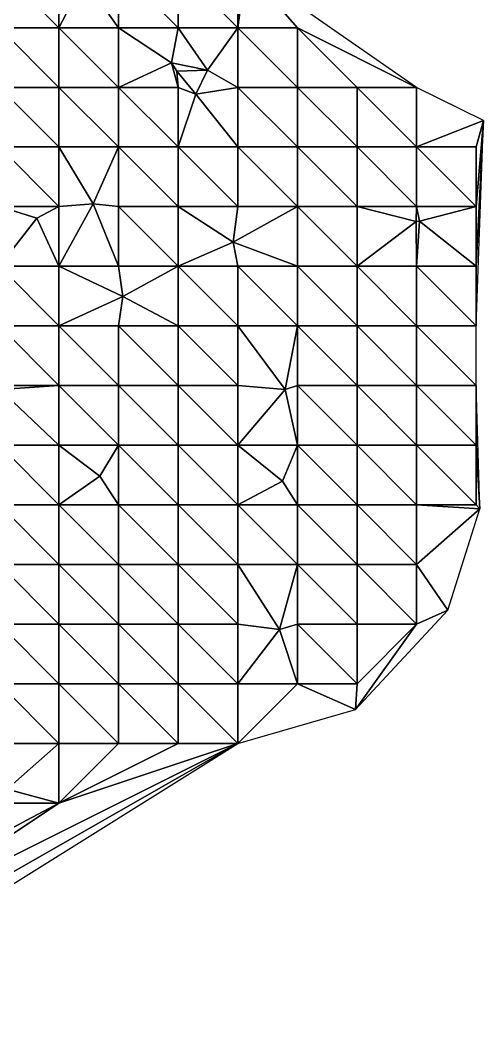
# Model space of a CAD drawing. Header units: metres. Extents: x 437165 to 437677, y 9614568 to 9615020.
# Drawn here: x 437598.9 to 437676.5, y 9614748 to 9614919.2 of the extents above; entities that cross this region are included whole.
import ezdxf

# ---------------------------------------------------------------- set-up
doc = ezdxf.new("R2010")
doc.units = ezdxf.units.M
doc.layers.add('Superfície', color=151, linetype='Continuous')

msp = doc.modelspace()

# ---------------------------------------------------------------- linework, layer by layer
at = {"layer": 'Superfície', "color": 70, "linetype": 'Continuous', "lineweight": -3}
for points in [[(437595.315, 9614918.014, 114.187), (437605.315, 9614918.014, 114.206), (437595.315, 9614928.014, 113.35)], [(437605.315, 9614918.014, 114.206), (437605.315, 9614928.014, 113.388), (437595.315, 9614928.014, 113.35)], [(437605.315, 9614918.014, 114.206), (437609.571, 9614926.151, 113.498), (437605.315, 9614928.014, 113.388)], [(437615.315, 9614918.014, 114.326), (437615.315, 9614928.014, 113.754), (437609.571, 9614926.151, 113.498)], [(437615.315, 9614918.014, 114.326), (437625.315, 9614918.014, 114.785), (437615.315, 9614928.014, 113.754)], [(437625.315, 9614918.014, 114.785), (437625.315, 9614928.014, 114.337), (437615.315, 9614928.014, 113.754)], [(437625.315, 9614918.014, 114.785), (437635.315, 9614918.014, 115.341), (437625.315, 9614928.014, 114.337)], [(437635.315, 9614918.014, 115.341), (437635.315, 9614928.014, 114.912), (437625.315, 9614928.014, 114.337)], [(437635.315, 9614918.014, 115.341), (437636.621, 9614927.934, 114.99), (437635.315, 9614928.014, 114.912)], [(437635.315, 9614918.014, 115.341), (437645.315, 9614918.014, 115.82), (437636.621, 9614927.934, 114.99)], [(437665.315, 9614908.014, 117.162), (437636.621, 9614927.934, 114.99), (437645.315, 9614918.014, 115.82)], [(437605.315, 9614918.014, 114.206), (437615.315, 9614918.014, 114.326), (437609.571, 9614926.151, 113.498)], [(437595.315, 9614908.014, 115.013), (437605.315, 9614908.014, 115.045), (437595.315, 9614918.014, 114.187)], [(437605.315, 9614908.014, 115.045), (437605.315, 9614918.014, 114.206), (437595.315, 9614918.014, 114.187)], [(437605.315, 9614908.014, 115.045), (437615.315, 9614908.014, 115.146), (437605.315, 9614918.014, 114.206)], [(437615.315, 9614908.014, 115.146), (437615.315, 9614918.014, 114.326), (437605.315, 9614918.014, 114.206)], [(437615.315, 9614908.014, 115.146), (437624.201, 9614912.136, 114.988), (437615.315, 9614918.014, 114.326)], [(437615.315, 9614918.014, 114.326), (437624.201, 9614912.136, 114.988), (437625.315, 9614918.014, 114.785)], [(437630.233, 9614910.912, 115.448), (437625.315, 9614918.014, 114.785), (437624.201, 9614912.136, 114.988)], [(437630.233, 9614910.912, 115.448), (437635.315, 9614918.014, 115.341), (437625.315, 9614918.014, 114.785)], [(437630.233, 9614910.912, 115.448), (437635.315, 9614908.014, 115.848), (437635.315, 9614918.014, 115.341)], [(437635.315, 9614908.014, 115.848), (437645.315, 9614908.014, 116.307), (437635.315, 9614918.014, 115.341)], [(437645.315, 9614908.014, 116.307), (437645.315, 9614918.014, 115.82), (437635.315, 9614918.014, 115.341)], [(437645.315, 9614908.014, 116.307), (437655.315, 9614908.014, 116.736), (437645.315, 9614918.014, 115.82)], [(437655.315, 9614908.014, 116.736), (437665.315, 9614908.014, 117.162), (437645.315, 9614918.014, 115.82)], [(437615.315, 9614908.014, 115.146), (437625.315, 9614908.014, 115.356), (437624.201, 9614912.136, 114.988)], [(437625.104, 9614910.728, 115.146), (437630.233, 9614910.912, 115.448), (437624.201, 9614912.136, 114.988)], [(437625.104, 9614910.728, 115.146), (437624.201, 9614912.136, 114.988), (437625.315, 9614908.014, 115.356)], [(437625.104, 9614910.728, 115.146), (437628.288, 9614906.854, 115.57), (437630.233, 9614910.912, 115.448)], [(437630.233, 9614910.912, 115.448), (437628.288, 9614906.854, 115.57), (437635.315, 9614908.014, 115.848)], [(437625.104, 9614910.728, 115.146), (437625.315, 9614908.014, 115.356), (437628.288, 9614906.854, 115.57)], [(437595.315, 9614898.014, 115.801), (437605.315, 9614898.014, 115.839), (437595.315, 9614908.014, 115.013)], [(437605.315, 9614898.014, 115.839), (437605.315, 9614908.014, 115.045), (437595.315, 9614908.014, 115.013)], [(437605.315, 9614898.014, 115.839), (437615.315, 9614898.014, 115.93), (437605.315, 9614908.014, 115.045)], [(437615.315, 9614898.014, 115.93), (437615.315, 9614908.014, 115.146), (437605.315, 9614908.014, 115.045)], [(437615.315, 9614898.014, 115.93), (437625.315, 9614898.014, 116.09), (437615.315, 9614908.014, 115.146)], [(437625.315, 9614898.014, 116.09), (437625.315, 9614908.014, 115.356), (437615.315, 9614908.014, 115.146)], [(437628.288, 9614906.854, 115.57), (437625.315, 9614908.014, 115.356), (437625.315, 9614898.014, 116.09)], [(437628.288, 9614906.854, 115.57), (437635.315, 9614898.014, 116.436), (437635.315, 9614908.014, 115.848)], [(437635.315, 9614898.014, 116.436), (437645.315, 9614898.014, 116.839), (437635.315, 9614908.014, 115.848)], [(437645.315, 9614898.014, 116.839), (437645.315, 9614908.014, 116.307), (437635.315, 9614908.014, 115.848)], [(437645.315, 9614898.014, 116.839), (437655.315, 9614898.014, 117.234), (437645.315, 9614908.014, 116.307)], [(437655.315, 9614898.014, 117.234), (437655.315, 9614908.014, 116.736), (437645.315, 9614908.014, 116.307)], [(437655.315, 9614898.014, 117.234), (437665.315, 9614898.014, 117.615), (437655.315, 9614908.014, 116.736)], [(437665.315, 9614898.014, 117.615), (437665.315, 9614908.014, 117.162), (437655.315, 9614908.014, 116.736)], [(437665.315, 9614898.014, 117.615), (437676.538, 9614902.43, 117.91), (437665.315, 9614908.014, 117.162)], [(437628.288, 9614906.854, 115.57), (437625.315, 9614898.014, 116.09), (437635.315, 9614898.014, 116.436)], [(437665.315, 9614898.014, 117.615), (437675.315, 9614898.014, 118.135), (437676.538, 9614902.43, 117.91)], [(437595.315, 9614888.014, 116.628), (437605.315, 9614888.014, 116.617), (437595.315, 9614898.014, 115.801)], [(437605.315, 9614888.014, 116.617), (437605.315, 9614898.014, 115.839), (437595.315, 9614898.014, 115.801)], [(437605.315, 9614888.014, 116.617), (437611.06, 9614888.469, 116.581), (437605.315, 9614898.014, 115.839)], [(437605.315, 9614898.014, 115.839), (437611.06, 9614888.469, 116.581), (437615.315, 9614898.014, 115.93)], [(437615.315, 9614888.014, 116.705), (437615.315, 9614898.014, 115.93), (437611.06, 9614888.469, 116.581)], [(437615.315, 9614888.014, 116.705), (437625.315, 9614888.014, 116.863), (437615.315, 9614898.014, 115.93)], [(437625.315, 9614888.014, 116.863), (437625.315, 9614898.014, 116.09), (437615.315, 9614898.014, 115.93)], [(437625.315, 9614888.014, 116.863), (437635.315, 9614888.014, 117.071), (437625.315, 9614898.014, 116.09)], [(437635.315, 9614888.014, 117.071), (437635.315, 9614898.014, 116.436), (437625.315, 9614898.014, 116.09)], [(437635.315, 9614888.014, 117.071), (437645.315, 9614888.014, 117.423), (437635.315, 9614898.014, 116.436)], [(437645.315, 9614888.014, 117.423), (437645.315, 9614898.014, 116.839), (437635.315, 9614898.014, 116.436)], [(437645.315, 9614888.014, 117.423), (437655.315, 9614888.014, 117.767), (437645.315, 9614898.014, 116.839)], [(437655.315, 9614888.014, 117.767), (437655.315, 9614898.014, 117.234), (437645.315, 9614898.014, 116.839)], [(437655.315, 9614888.014, 117.767), (437665.315, 9614888.014, 118.026), (437655.315, 9614898.014, 117.234)], [(437665.315, 9614888.014, 118.026), (437665.315, 9614898.014, 117.615), (437655.315, 9614898.014, 117.234)], [(437665.315, 9614888.014, 118.026), (437675.315, 9614888.014, 119.023), (437665.315, 9614898.014, 117.615)], [(437675.315, 9614888.014, 119.023), (437675.315, 9614898.014, 118.135), (437665.315, 9614898.014, 117.615)], [(437595.315, 9614878.014, 117.597), (437601.613, 9614886.063, 116.781), (437595.315, 9614888.014, 116.628)], [(437595.315, 9614888.014, 116.628), (437601.613, 9614886.063, 116.781), (437605.315, 9614888.014, 116.617)], [(437605.315, 9614878.014, 117.617), (437605.315, 9614888.014, 116.617), (437601.613, 9614886.063, 116.781)], [(437605.315, 9614878.014, 117.617), (437611.06, 9614888.469, 116.581), (437605.315, 9614888.014, 116.617)], [(437605.315, 9614878.014, 117.617), (437615.315, 9614878.014, 117.66), (437611.06, 9614888.469, 116.581)], [(437615.315, 9614878.014, 117.66), (437615.315, 9614888.014, 116.705), (437611.06, 9614888.469, 116.581)], [(437615.315, 9614878.014, 117.66), (437625.315, 9614878.014, 117.771), (437615.315, 9614888.014, 116.705)], [(437625.315, 9614878.014, 117.771), (437625.315, 9614888.014, 116.863), (437615.315, 9614888.014, 116.705)], [(437625.315, 9614878.014, 117.771), (437634.516, 9614882.065, 117.451), (437625.315, 9614888.014, 116.863)], [(437625.315, 9614888.014, 116.863), (437634.516, 9614882.065, 117.451), (437635.315, 9614888.014, 117.071)], [(437635.315, 9614888.014, 117.071), (437634.516, 9614882.065, 117.451), (437645.315, 9614888.014, 117.423)], [(437645.315, 9614878.014, 118.258), (437645.315, 9614888.014, 117.423), (437634.516, 9614882.065, 117.451)], [(437645.315, 9614878.014, 118.258), (437655.315, 9614878.014, 118.592), (437645.315, 9614888.014, 117.423)], [(437655.315, 9614878.014, 118.592), (437655.315, 9614888.014, 117.767), (437645.315, 9614888.014, 117.423)], [(437655.315, 9614878.014, 118.592), (437665.224, 9614885.518, 118.183), (437655.315, 9614888.014, 117.767)], [(437655.315, 9614888.014, 117.767), (437665.224, 9614885.518, 118.183), (437665.315, 9614888.014, 118.026)], [(437595.315, 9614878.014, 117.597), (437605.315, 9614878.014, 117.617), (437601.613, 9614886.063, 116.781)], [(437655.315, 9614878.014, 118.592), (437665.315, 9614878.014, 118.852), (437665.224, 9614885.518, 118.183)], [(437595.315, 9614868.014, 118.604), (437605.315, 9614868.014, 118.646), (437595.315, 9614878.014, 117.597)], [(437605.315, 9614868.014, 118.646), (437605.315, 9614878.014, 117.617), (437595.315, 9614878.014, 117.597)], [(437605.315, 9614868.014, 118.646), (437616.017, 9614872.917, 118.169), (437605.315, 9614878.014, 117.617)], [(437605.315, 9614878.014, 117.617), (437616.017, 9614872.917, 118.169), (437615.315, 9614878.014, 117.66)], [(437615.315, 9614878.014, 117.66), (437616.017, 9614872.917, 118.169), (437625.315, 9614878.014, 117.771)], [(437625.315, 9614868.014, 118.857), (437625.315, 9614878.014, 117.771), (437616.017, 9614872.917, 118.169)], [(437625.315, 9614868.014, 118.857), (437635.315, 9614868.014, 119.027), (437625.315, 9614878.014, 117.771)], [(437645.315, 9614868.014, 119.301), (437645.315, 9614878.014, 118.258), (437635.315, 9614878.014, 117.926)], [(437645.315, 9614868.014, 119.301), (437655.315, 9614868.014, 119.619), (437645.315, 9614878.014, 118.258)], [(437655.315, 9614868.014, 119.619), (437655.315, 9614878.014, 118.592), (437645.315, 9614878.014, 118.258)], [(437655.315, 9614868.014, 119.619), (437665.315, 9614868.014, 119.936), (437655.315, 9614878.014, 118.592)], [(437595.315, 9614858.014, 119.642), (437605.315, 9614858.014, 119.698), (437595.315, 9614868.014, 118.604)], [(437605.315, 9614858.014, 119.698), (437605.315, 9614868.014, 118.646), (437595.315, 9614868.014, 118.604)], [(437605.315, 9614858.014, 119.698), (437615.315, 9614858.014, 119.794), (437605.315, 9614868.014, 118.646)], [(437615.315, 9614858.014, 119.794), (437615.315, 9614868.014, 118.704), (437605.315, 9614868.014, 118.646)], [(437635.315, 9614868.014, 119.027), (437643.272, 9614857.368, 120.338), (437645.315, 9614868.014, 119.301)], [(437595.315, 9614858.014, 119.642), (437595.423, 9614857.376, 119.709), (437605.315, 9614858.014, 119.698)], [(437605.315, 9614848.014, 120.754), (437605.315, 9614858.014, 119.698), (437595.423, 9614857.376, 119.709)], [(437605.315, 9614848.014, 120.754), (437615.315, 9614848.014, 120.872), (437605.315, 9614858.014, 119.698)], [(437615.315, 9614848.014, 120.872), (437615.315, 9614858.014, 119.794), (437605.315, 9614858.014, 119.698)], [(437615.315, 9614848.014, 120.872), (437625.315, 9614848.014, 121.09), (437615.315, 9614858.014, 119.794)], [(437595.315, 9614848.014, 120.651), (437605.315, 9614848.014, 120.754), (437595.423, 9614857.376, 119.709)], [(437595.315, 9614838.014, 121.657), (437605.315, 9614838.014, 121.803), (437595.315, 9614848.014, 120.651)], [(437605.315, 9614838.014, 121.803), (437605.315, 9614848.014, 120.754), (437595.315, 9614848.014, 120.651)], [(437605.315, 9614838.014, 121.803), (437612.163, 9614842.83, 121.358), (437605.315, 9614848.014, 120.754)], [(437605.315, 9614848.014, 120.754), (437612.163, 9614842.83, 121.358), (437615.315, 9614848.014, 120.872)], [(437675.315, 9614838.014, 123.524), (437675.315, 9614848.014, 122.616), (437665.315, 9614848.014, 122.116)], [(437675.315, 9614838.014, 123.524), (437675.909, 9614837.339, 123.617), (437675.315, 9614848.014, 122.616)], [(437665.315, 9614828.014, 124.325), (437670.557, 9614820.375, 125.262), (437675.909, 9614837.339, 123.617)]]:
    msp.add_3dface(points, dxfattribs=at)
at = {"layer": 'Superfície', "color": 90, "linetype": 'Continuous', "lineweight": -3}
for points in [[(437675.315, 9614868.014, 120.826), (437676.538, 9614902.43, 117.91), (437675.315, 9614878.014, 119.923)], [(437675.315, 9614878.014, 119.923), (437676.538, 9614902.43, 117.91), (437675.315, 9614888.014, 119.023)], [(437675.315, 9614888.014, 119.023), (437676.538, 9614902.43, 117.91), (437675.315, 9614898.014, 118.135)], [(437665.315, 9614888.014, 118.026), (437665.77, 9614885.576, 117.909), (437675.315, 9614888.014, 119.023)], [(437675.315, 9614878.014, 119.923), (437675.315, 9614888.014, 119.023), (437665.77, 9614885.576, 117.909)], [(437665.315, 9614878.014, 118.852), (437675.315, 9614878.014, 119.923), (437665.77, 9614885.576, 117.909)], [(437625.315, 9614878.014, 117.771), (437635.315, 9614878.014, 117.926), (437634.516, 9614882.065, 117.451)], [(437635.315, 9614878.014, 117.926), (437645.315, 9614878.014, 118.258), (437634.516, 9614882.065, 117.451)], [(437635.315, 9614868.014, 119.027), (437635.315, 9614878.014, 117.926), (437625.315, 9614878.014, 117.771)], [(437635.315, 9614868.014, 119.027), (437645.315, 9614868.014, 119.301), (437635.315, 9614878.014, 117.926)], [(437665.315, 9614868.014, 119.936), (437665.315, 9614878.014, 118.852), (437655.315, 9614878.014, 118.592)], [(437665.315, 9614868.014, 119.936), (437675.315, 9614868.014, 120.826), (437665.315, 9614878.014, 118.852)], [(437675.315, 9614868.014, 120.826), (437675.315, 9614878.014, 119.923), (437665.315, 9614878.014, 118.852)], [(437605.315, 9614868.014, 118.646), (437615.315, 9614868.014, 118.704), (437616.017, 9614872.917, 118.169)], [(437615.315, 9614868.014, 118.704), (437625.315, 9614868.014, 118.857), (437616.017, 9614872.917, 118.169)], [(437615.315, 9614858.014, 119.794), (437625.315, 9614858.014, 119.962), (437615.315, 9614868.014, 118.704)], [(437625.315, 9614858.014, 119.962), (437625.315, 9614868.014, 118.857), (437615.315, 9614868.014, 118.704)], [(437625.315, 9614858.014, 119.962), (437635.315, 9614858.014, 120.144), (437625.315, 9614868.014, 118.857)], [(437635.315, 9614858.014, 120.144), (437635.315, 9614868.014, 119.027), (437625.315, 9614868.014, 118.857)], [(437635.315, 9614858.014, 120.144), (437643.272, 9614857.368, 120.338), (437635.315, 9614868.014, 119.027)], [(437645.315, 9614858.014, 120.351), (437645.315, 9614868.014, 119.301), (437643.272, 9614857.368, 120.338)], [(437645.315, 9614858.014, 120.351), (437655.315, 9614858.014, 120.7), (437645.315, 9614868.014, 119.301)], [(437655.315, 9614858.014, 120.7), (437655.315, 9614868.014, 119.619), (437645.315, 9614868.014, 119.301)], [(437655.315, 9614858.014, 120.7), (437665.315, 9614858.014, 121.001), (437655.315, 9614868.014, 119.619)], [(437665.315, 9614858.014, 121.001), (437665.315, 9614868.014, 119.936), (437655.315, 9614868.014, 119.619)], [(437665.315, 9614858.014, 121.001), (437675.315, 9614858.014, 121.723), (437665.315, 9614868.014, 119.936)], [(437675.315, 9614858.014, 121.723), (437675.315, 9614868.014, 120.826), (437665.315, 9614868.014, 119.936)], [(437625.315, 9614848.014, 121.09), (437625.315, 9614858.014, 119.962), (437615.315, 9614858.014, 119.794)], [(437625.315, 9614848.014, 121.09), (437635.315, 9614848.014, 121.317), (437625.315, 9614858.014, 119.962)], [(437635.315, 9614848.014, 121.317), (437635.315, 9614858.014, 120.144), (437625.315, 9614858.014, 119.962)], [(437635.315, 9614848.014, 121.317), (437643.272, 9614857.368, 120.338), (437635.315, 9614858.014, 120.144)], [(437645.315, 9614848.014, 121.554), (437645.315, 9614858.014, 120.351), (437643.272, 9614857.368, 120.338)], [(437645.315, 9614848.014, 121.554), (437655.315, 9614848.014, 121.829), (437645.315, 9614858.014, 120.351)], [(437655.315, 9614848.014, 121.829), (437655.315, 9614858.014, 120.7), (437645.315, 9614858.014, 120.351)], [(437655.315, 9614848.014, 121.829), (437665.315, 9614848.014, 122.116), (437655.315, 9614858.014, 120.7)], [(437665.315, 9614848.014, 122.116), (437665.315, 9614858.014, 121.001), (437655.315, 9614858.014, 120.7)], [(437665.315, 9614848.014, 122.116), (437675.315, 9614848.014, 122.616), (437665.315, 9614858.014, 121.001)], [(437675.315, 9614848.014, 122.616), (437675.315, 9614858.014, 121.723), (437665.315, 9614858.014, 121.001)], [(437675.315, 9614848.014, 122.616), (437675.909, 9614837.339, 123.617), (437675.315, 9614858.014, 121.723)], [(437635.315, 9614848.014, 121.317), (437645.315, 9614848.014, 121.554), (437643.272, 9614857.368, 120.338)], [(437615.315, 9614838.014, 121.993), (437615.315, 9614848.014, 120.872), (437612.163, 9614842.83, 121.358)], [(437615.315, 9614838.014, 121.993), (437625.315, 9614838.014, 122.222), (437615.315, 9614848.014, 120.872)], [(437625.315, 9614838.014, 122.222), (437625.315, 9614848.014, 121.09), (437615.315, 9614848.014, 120.872)], [(437625.315, 9614838.014, 122.222), (437635.315, 9614838.014, 122.477), (437625.315, 9614848.014, 121.09)], [(437635.315, 9614838.014, 122.477), (437635.315, 9614848.014, 121.317), (437625.315, 9614848.014, 121.09)], [(437635.315, 9614838.014, 122.477), (437642.789, 9614841.964, 122.249), (437635.315, 9614848.014, 121.317)], [(437635.315, 9614848.014, 121.317), (437642.789, 9614841.964, 122.249), (437645.315, 9614848.014, 121.554)], [(437645.315, 9614838.014, 122.74), (437645.315, 9614848.014, 121.554), (437642.789, 9614841.964, 122.249)], [(437645.315, 9614838.014, 122.74), (437655.315, 9614838.014, 122.976), (437645.315, 9614848.014, 121.554)], [(437655.315, 9614838.014, 122.976), (437655.315, 9614848.014, 121.829), (437645.315, 9614848.014, 121.554)], [(437655.315, 9614838.014, 122.976), (437665.315, 9614838.014, 123.238), (437655.315, 9614848.014, 121.829)], [(437665.315, 9614838.014, 123.238), (437665.315, 9614848.014, 122.116), (437655.315, 9614848.014, 121.829)], [(437665.315, 9614838.014, 123.238), (437675.315, 9614838.014, 123.524), (437665.315, 9614848.014, 122.116)], [(437605.315, 9614838.014, 121.803), (437615.315, 9614838.014, 121.993), (437612.163, 9614842.83, 121.358)], [(437635.315, 9614838.014, 122.477), (437645.315, 9614838.014, 122.74), (437642.789, 9614841.964, 122.249)], [(437595.315, 9614828.014, 122.749), (437605.315, 9614828.014, 122.961), (437595.315, 9614838.014, 121.657)], [(437605.315, 9614828.014, 122.961), (437605.315, 9614838.014, 121.803), (437595.315, 9614838.014, 121.657)], [(437605.315, 9614828.014, 122.961), (437615.315, 9614828.014, 123.172), (437605.315, 9614838.014, 121.803)], [(437615.315, 9614828.014, 123.172), (437615.315, 9614838.014, 121.993), (437605.315, 9614838.014, 121.803)], [(437615.315, 9614828.014, 123.172), (437625.315, 9614828.014, 123.38), (437615.315, 9614838.014, 121.993)], [(437625.315, 9614828.014, 123.38), (437625.315, 9614838.014, 122.222), (437615.315, 9614838.014, 121.993)], [(437625.315, 9614828.014, 123.38), (437635.315, 9614828.014, 123.576), (437625.315, 9614838.014, 122.222)], [(437635.315, 9614828.014, 123.576), (437635.315, 9614838.014, 122.477), (437625.315, 9614838.014, 122.222)], [(437635.315, 9614828.014, 123.576), (437645.315, 9614828.014, 123.82), (437635.315, 9614838.014, 122.477)], [(437645.315, 9614828.014, 123.82), (437645.315, 9614838.014, 122.74), (437635.315, 9614838.014, 122.477)], [(437645.315, 9614828.014, 123.82), (437655.315, 9614828.014, 124.083), (437645.315, 9614838.014, 122.74)], [(437655.315, 9614828.014, 124.083), (437655.315, 9614838.014, 122.976), (437645.315, 9614838.014, 122.74)], [(437655.315, 9614828.014, 124.083), (437665.315, 9614828.014, 124.325), (437655.315, 9614838.014, 122.976)], [(437665.315, 9614828.014, 124.325), (437665.315, 9614838.014, 123.238), (437655.315, 9614838.014, 122.976)], [(437665.315, 9614828.014, 124.325), (437675.909, 9614837.339, 123.617), (437665.315, 9614838.014, 123.238)], [(437665.315, 9614838.014, 123.238), (437675.909, 9614837.339, 123.617), (437675.315, 9614838.014, 123.524)], [(437595.315, 9614818.014, 123.93), (437605.315, 9614818.014, 124.174), (437595.315, 9614828.014, 122.749)], [(437605.315, 9614818.014, 124.174), (437605.315, 9614828.014, 122.961), (437595.315, 9614828.014, 122.749)], [(437605.315, 9614818.014, 124.174), (437615.315, 9614818.014, 124.384), (437605.315, 9614828.014, 122.961)], [(437615.315, 9614818.014, 124.384), (437615.315, 9614828.014, 123.172), (437605.315, 9614828.014, 122.961)], [(437615.315, 9614818.014, 124.384), (437625.315, 9614818.014, 124.579), (437615.315, 9614828.014, 123.172)], [(437625.315, 9614818.014, 124.579), (437625.315, 9614828.014, 123.38), (437615.315, 9614828.014, 123.172)], [(437625.315, 9614818.014, 124.579), (437635.315, 9614818.014, 124.74), (437625.315, 9614828.014, 123.38)], [(437635.315, 9614818.014, 124.74), (437635.315, 9614828.014, 123.576), (437625.315, 9614828.014, 123.38)], [(437635.315, 9614818.014, 124.74), (437642.293, 9614817.082, 124.929), (437635.315, 9614828.014, 123.576)], [(437635.315, 9614828.014, 123.576), (437642.293, 9614817.082, 124.929), (437645.315, 9614828.014, 123.82)], [(437645.315, 9614818.014, 124.957), (437645.315, 9614828.014, 123.82), (437642.293, 9614817.082, 124.929)], [(437645.315, 9614818.014, 124.957), (437655.315, 9614818.014, 125.315), (437645.315, 9614828.014, 123.82)], [(437655.315, 9614818.014, 125.315), (437655.315, 9614828.014, 124.083), (437645.315, 9614828.014, 123.82)], [(437655.315, 9614818.014, 125.315), (437665.315, 9614818.014, 125.536), (437655.315, 9614828.014, 124.083)], [(437665.315, 9614818.014, 125.536), (437665.315, 9614828.014, 124.325), (437655.315, 9614828.014, 124.083)], [(437665.315, 9614818.014, 125.536), (437670.557, 9614820.375, 125.262), (437665.315, 9614828.014, 124.325)], [(437665.315, 9614818.014, 125.536), (437655.045, 9614803.715, 127.656), (437670.557, 9614820.375, 125.262)], [(437595.315, 9614808.014, 125.21), (437605.315, 9614808.014, 125.439), (437595.315, 9614818.014, 123.93)], [(437605.315, 9614808.014, 125.439), (437605.315, 9614818.014, 124.174), (437595.315, 9614818.014, 123.93)], [(437605.315, 9614808.014, 125.439), (437615.315, 9614808.014, 125.684), (437605.315, 9614818.014, 124.174)], [(437615.315, 9614808.014, 125.684), (437615.315, 9614818.014, 124.384), (437605.315, 9614818.014, 124.174)], [(437615.315, 9614808.014, 125.684), (437625.315, 9614808.014, 125.942), (437615.315, 9614818.014, 124.384)], [(437625.315, 9614808.014, 125.942), (437625.315, 9614818.014, 124.579), (437615.315, 9614818.014, 124.384)], [(437625.315, 9614808.014, 125.942), (437635.315, 9614808.014, 126.209), (437625.315, 9614818.014, 124.579)], [(437635.315, 9614808.014, 126.209), (437635.315, 9614818.014, 124.74), (437625.315, 9614818.014, 124.579)], [(437635.315, 9614808.014, 126.209), (437642.293, 9614817.082, 124.929), (437635.315, 9614818.014, 124.74)], [(437635.315, 9614808.014, 126.209), (437645.315, 9614808.014, 126.553), (437642.293, 9614817.082, 124.929)], [(437645.315, 9614808.014, 126.553), (437645.315, 9614818.014, 124.957), (437642.293, 9614817.082, 124.929)], [(437645.315, 9614808.014, 126.553), (437655.315, 9614808.014, 126.919), (437645.315, 9614818.014, 124.957)], [(437655.315, 9614808.014, 126.919), (437655.315, 9614818.014, 125.315), (437645.315, 9614818.014, 124.957)], [(437655.315, 9614808.014, 126.919), (437655.045, 9614803.715, 127.656), (437665.315, 9614818.014, 125.536)], [(437655.315, 9614808.014, 126.919), (437665.315, 9614818.014, 125.536), (437655.315, 9614818.014, 125.315)], [(437595.315, 9614798.014, 126.55), (437605.315, 9614798.014, 126.766), (437595.315, 9614808.014, 125.21)], [(437605.315, 9614798.014, 126.766), (437605.315, 9614808.014, 125.439), (437595.315, 9614808.014, 125.21)], [(437605.315, 9614798.014, 126.766), (437615.315, 9614798.014, 127.268), (437605.315, 9614808.014, 125.439)], [(437615.315, 9614798.014, 127.268), (437615.315, 9614808.014, 125.684), (437605.315, 9614808.014, 125.439)], [(437615.315, 9614798.014, 127.268), (437625.315, 9614798.014, 127.746), (437615.315, 9614808.014, 125.684)], [(437625.315, 9614798.014, 127.746), (437625.315, 9614808.014, 125.942), (437615.315, 9614808.014, 125.684)], [(437625.315, 9614798.014, 127.746), (437635.315, 9614798.014, 128.192), (437625.315, 9614808.014, 125.942)], [(437635.315, 9614798.014, 128.192), (437635.315, 9614808.014, 126.209), (437625.315, 9614808.014, 125.942)], [(437635.315, 9614798.014, 128.192), (437655.045, 9614803.715, 127.656), (437645.315, 9614808.014, 126.553)], [(437635.315, 9614798.014, 128.192), (437645.315, 9614808.014, 126.553), (437635.315, 9614808.014, 126.209)], [(437645.315, 9614808.014, 126.553), (437655.045, 9614803.715, 127.656), (437655.315, 9614808.014, 126.919)], [(437595.315, 9614798.014, 126.55), (437596.625, 9614790.32, 127.534), (437605.315, 9614798.014, 126.766)]]:
    msp.add_3dface(points, dxfattribs=at)
at = {"layer": 'Superfície', "color": 171, "linetype": 'Continuous', "lineweight": -3}
for points in [[(437665.315, 9614888.014, 118.026), (437665.224, 9614885.518, 118.183), (437665.77, 9614885.576, 117.909)], [(437665.315, 9614878.014, 118.852), (437665.77, 9614885.576, 117.909), (437665.224, 9614885.518, 118.183)]]:
    msp.add_3dface(points, dxfattribs=at)
at = {"layer": 'Superfície', "color": 110, "linetype": 'Continuous', "lineweight": -3}
for points in [[(437555.315, 9614748.014, 137.342), (437635.315, 9614798.014, 128.192), (437565.315, 9614758.014, 135.199)], [(437565.315, 9614758.014, 135.199), (437635.315, 9614798.014, 128.192), (437575.315, 9614768.014, 133.067)], [(437575.315, 9614768.014, 133.067), (437635.315, 9614798.014, 128.192), (437605.315, 9614788.014, 129.15)], [(437605.315, 9614788.014, 129.15), (437605.315, 9614798.014, 126.766), (437596.625, 9614790.32, 127.534)], [(437605.315, 9614788.014, 129.15), (437615.315, 9614798.014, 127.268), (437605.315, 9614798.014, 126.766)], [(437605.315, 9614788.014, 129.15), (437625.315, 9614798.014, 127.746), (437615.315, 9614798.014, 127.268)], [(437605.315, 9614788.014, 129.15), (437635.315, 9614798.014, 128.192), (437625.315, 9614798.014, 127.746)], [(437575.315, 9614768.014, 133.067), (437605.315, 9614788.014, 129.15), (437588.51, 9614779.124, 130.796)]]:
    msp.add_3dface(points, dxfattribs=at)
at = {"layer": 'Superfície', "color": 141, "linetype": 'Continuous', "lineweight": -3}
for points in [[(437595.315, 9614788.014, 128.247), (437605.315, 9614788.014, 129.15), (437596.625, 9614790.32, 127.534)], [(437595.315, 9614788.014, 128.247), (437588.51, 9614779.124, 130.796), (437605.315, 9614788.014, 129.15)]]:
    msp.add_3dface(points, dxfattribs=at)

doc.saveas('drawing.dxf')
